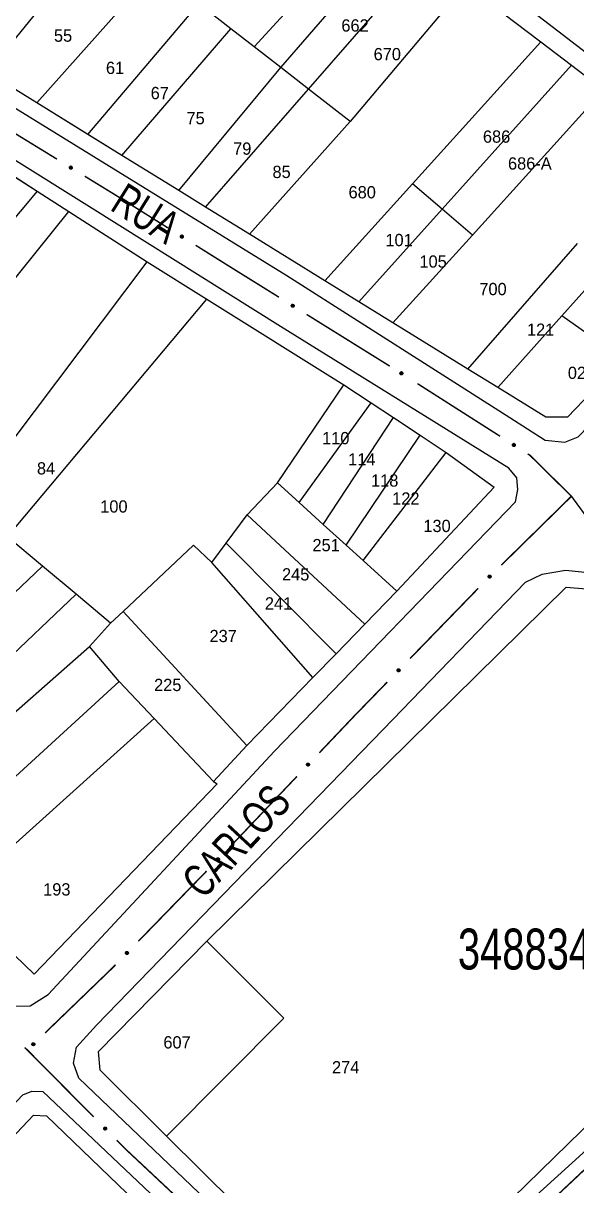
# Model space of a CAD drawing. Extents: x 199577 to 200882, y 4838726 to 4840156.
# Drawn here: x 200522.4 to 200590.2, y 4839175.2 to 4839317.5 of the extents above; entities that cross this region are included whole.
import ezdxf
from ezdxf.enums import TextEntityAlignment as Align

# ---------------------------------------------------------------- set-up
doc = ezdxf.new("R2010")
doc.units = 0
doc.header["$LTSCALE"] = 1.5
doc.header["$MEASUREMENT"] = 0
for name, color, linetype in [('CD_MALHA_LOTES', 7, 'CONTINUOUS'), ('CD_TXT_QUADRA', 2, 'CONTINUOUS'), ('RU-QUADRA', 210, 'CONTINUOUS'), ('SV-EIXO-RUA-PAV', 20, 'CONTINUOUS'), ('SV-RUA-PAVIM', 7, 'CONTINUOUS'), ('SV-TXT-RUA-PAV', 7, 'CONTINUOUS'), ('Th_NmrPorta', 1, 'CONTINUOUS')]:
    doc.layers.add(name, color=color, linetype=linetype)
doc.styles.add('ARIAL', font='ARIAL.SHX')

msp = doc.modelspace()

# ---------------------------------------------------------------- linework, layer by layer
at = {"layer": 'CD_MALHA_LOTES', "linetype": 'Continuous', "flags": 128}
for points in [[(200550.65, 4839314.58), (200565.4, 4839330.67)], [(200553.91, 4839312.05), (200568.2, 4839328.54)], [(200557.31, 4839309.41), (200571.69, 4839325.89)], [(200576.53, 4839322.21), (200562.39, 4839305.47)], [(200576.53, 4839322.21), (200585.75, 4839315.22)], [(200524.02, 4839307.72), (200536.51, 4839321.75)], [(200530.29, 4839303.86), (200543.85, 4839319.85)], [(200547.8, 4839316.79), (200543.85, 4839319.85)], [(200517.98, 4839311.45), (200524.07, 4839318.88)], [(200534.42, 4839301.3), (200547.8, 4839316.79)], [(200550.65, 4839314.58), (200547.8, 4839316.79)], [(200570.02, 4839297.83), (200585.75, 4839315.22)], [(200585.75, 4839315.22), (200589.51, 4839312.36)], [(200553.91, 4839312.05), (200550.65, 4839314.58)], [(200541.4, 4839297), (200553.91, 4839312.05)], [(200557.31, 4839309.41), (200553.91, 4839312.05)], [(200573.67, 4839294.73), (200589.51, 4839312.36)], [(200589.51, 4839312.36), (200593.49, 4839309.34)], [(200524.02, 4839307.72), (200517.98, 4839311.45)], [(200544.7, 4839294.97), (200557.31, 4839309.41)], [(200562.39, 4839305.47), (200557.31, 4839309.41)], [(200593.49, 4839309.34), (200577.38, 4839291.55)], [(200530.29, 4839303.86), (200524.02, 4839307.72)], [(200550.07, 4839291.65), (200562.39, 4839305.47)], [(200534.42, 4839301.3), (200530.29, 4839303.86)], [(200541.4, 4839297), (200534.42, 4839301.3)], [(200520.88, 4839298.97), (200524.05, 4839296.94)], [(200559.29, 4839285.96), (200570.02, 4839297.83)], [(200573.67, 4839294.73), (200570.02, 4839297.83)], [(200524.05, 4839296.94), (200501.72, 4839270.29)], [(200524.05, 4839296.94), (200527.94, 4839294.44)], [(200544.7, 4839294.97), (200541.4, 4839297)], [(200550.07, 4839291.65), (200544.7, 4839294.97)], [(200505.74, 4839266.88), (200527.94, 4839294.44)], [(200527.94, 4839294.44), (200537.55, 4839288.27)], [(200563.47, 4839283.38), (200573.67, 4839294.73)], [(200577.38, 4839291.55), (200573.67, 4839294.73)], [(200559.29, 4839285.96), (200550.07, 4839291.65)], [(200567.64, 4839280.81), (200577.38, 4839291.55)], [(200576.82, 4839275.15), (200590.27, 4839290.54)], [(200515.36, 4839258.9), (200537.55, 4839288.27)], [(200537.55, 4839288.27), (200544.84, 4839283.71)], [(200563.47, 4839283.38), (200559.29, 4839285.96)], [(200588.33, 4839281.66), (200591.86, 4839285.59), (200592.35, 4839285.21)], [(200520.42, 4839254.62), (200544.84, 4839283.71)], [(200544.84, 4839283.71), (200561.62, 4839273.21)], [(200567.64, 4839280.81), (200563.47, 4839283.38)], [(200576.82, 4839275.15), (200567.64, 4839280.81)], [(200580.48, 4839272.9), (200588.33, 4839281.66)], [(200595.86, 4839276.35), (200588.33, 4839281.66)], [(200595.86, 4839276.35), (200589.01, 4839269.25), (200586.39, 4839269.25), (200580.48, 4839272.9)], [(200580.48, 4839272.9), (200576.82, 4839275.15)], [(200553.5, 4839261.22), (200561.62, 4839273.21)], [(200561.62, 4839273.21), (200564.96, 4839271.01)], [(200556.16, 4839258.81), (200564.96, 4839271.01)], [(200564.96, 4839271.01), (200567.7, 4839269.21)], [(200559.11, 4839256.15), (200567.7, 4839269.21)], [(200567.7, 4839269.21), (200570.98, 4839267.06)], [(200561.92, 4839253.61), (200570.98, 4839267.06)], [(200570.98, 4839267.06), (200574.17, 4839264.96)], [(200564, 4839251.73), (200574.17, 4839264.96)], [(200574.17, 4839264.96), (200580.03, 4839260.71)], [(200549.78, 4839257.3), (200553.5, 4839261.22)], [(200556.16, 4839258.81), (200553.5, 4839261.22)], [(200580.03, 4839260.71), (200568.14, 4839247.99)], [(200559.11, 4839256.15), (200556.16, 4839258.81)], [(200547.21, 4839253.84), (200549.78, 4839257.3)], [(200564.2, 4839243.94), (200549.78, 4839257.3)], [(200561.92, 4839253.61), (200559.11, 4839256.15)], [(200524.71, 4839251.04), (200520.42, 4839254.62)], [(200534.62, 4839245.47), (200543.2, 4839253.61)], [(200543.2, 4839253.61), (200545.47, 4839251.5)], [(200545.47, 4839251.5), (200547.21, 4839253.84)], [(200560.68, 4839240.32), (200547.21, 4839253.84)], [(200564, 4839251.73), (200561.92, 4839253.61)], [(200496.23, 4839223.94), (200524.71, 4839251.04)], [(200528.83, 4839247.6), (200524.71, 4839251.04)], [(200557.83, 4839237.4), (200545.47, 4839251.5)], [(200568.14, 4839247.99), (200564, 4839251.73)], [(200544.84, 4839205.13), (200588.87, 4839248.46), (200593.37, 4839248.08), (200618.27, 4839213.06), (200617.78, 4839208.29), (200568.86, 4839160.58), (200561, 4839160.38), (200539.91, 4839181.27)], [(200568.14, 4839247.99), (200564.2, 4839243.94)], [(200500.28, 4839220.42), (200528.83, 4839247.6)], [(200533.06, 4839244.07), (200528.83, 4839247.6)], [(200533.06, 4839244.07), (200534.62, 4839245.47)], [(200549.75, 4839229.1), (200534.62, 4839245.47)], [(200530.49, 4839241.19), (200533.06, 4839244.07)], [(200564.2, 4839243.94), (200560.68, 4839240.32)], [(200503.59, 4839217.53), (200530.49, 4839241.19)], [(200534.1, 4839236.94), (200530.49, 4839241.19)], [(200560.68, 4839240.32), (200557.83, 4839237.4)], [(200509.66, 4839214.58), (200534.1, 4839236.94)], [(200538.39, 4839232.39), (200534.1, 4839236.94)], [(200557.83, 4839237.4), (200549.75, 4839229.1)], [(200513.98, 4839210.43), (200538.39, 4839232.39)], [(200545.65, 4839224.7), (200538.39, 4839232.39)], [(200549.75, 4839229.1), (200545.65, 4839224.7)], [(200546.1, 4839224.38), (200523.7, 4839201.12)], [(200545.65, 4839224.7), (200546.1, 4839224.38)], [(200523.7, 4839201.12), (200513.98, 4839210.43)], [(200539.91, 4839181.27), (200531.77, 4839189.34), (200531.57, 4839191.65), (200544.84, 4839205.13)], [(200539.91, 4839181.27), (200554.27, 4839195.74), (200544.84, 4839205.13)], [(200498.11, 4839156.87), (200523.62, 4839183.84), (200525.22, 4839183.76), (200551.54, 4839158.42)]]:
    msp.add_lwpolyline(points, dxfattribs=at)
at = {"layer": 'RU-QUADRA', "linetype": 'Continuous', "flags": 128}
for points in [[(200576.53, 4839322.21), (200585.75, 4839315.22), (200589.51, 4839312.36), (200593.49, 4839309.34)], [(200595.86, 4839276.35), (200589.01, 4839269.25), (200586.39, 4839269.25), (200580.48, 4839272.9), (200576.82, 4839275.15), (200567.64, 4839280.81), (200563.47, 4839283.38), (200559.29, 4839285.96), (200550.07, 4839291.65), (200544.7, 4839294.97), (200541.4, 4839297), (200534.42, 4839301.3), (200524.02, 4839307.72), (200517.98, 4839311.45), (200511.1, 4839315.69), (200506.33, 4839318.64)], [(200516.92, 4839301.52), (200524.05, 4839296.94), (200527.94, 4839294.44), (200537.55, 4839288.27), (200544.84, 4839283.71), (200561.62, 4839273.21), (200564.96, 4839271.01), (200567.7, 4839269.21), (200570.98, 4839267.06), (200574.17, 4839264.96), (200580.03, 4839260.71), (200568.14, 4839247.99), (200564.2, 4839243.94), (200560.68, 4839240.32), (200557.83, 4839237.4), (200549.75, 4839229.1), (200545.65, 4839224.7), (200546.1, 4839224.38), (200523.7, 4839201.12), (200513.98, 4839210.43)], [(200498.11, 4839156.87), (200523.62, 4839183.84), (200525.22, 4839183.76), (200551.54, 4839158.42)]]:
    msp.add_lwpolyline(points, dxfattribs=at)
msp.add_lwpolyline([(200531.57, 4839191.65), (200544.84, 4839205.13), (200588.87, 4839248.46), (200593.37, 4839248.08), (200618.27, 4839213.06), (200617.78, 4839208.29), (200568.86, 4839160.58), (200561, 4839160.38), (200539.91, 4839181.27), (200531.77, 4839189.34)], close=True, dxfattribs=at)
at = {"layer": 'SV-EIXO-RUA-PAV', "const_width": 0.18}
for points in [[(200526.493166, 4839300.844394), (200516.261268, 4839307.114025)], [(200533.73, 4839296.41), (200529.903799, 4839298.754518)], [(200534.164523, 4839296.138028), (200533.73, 4839296.41)], [(200540.098084, 4839292.424154), (200534.164523, 4839296.138028)], [(200547.47, 4839287.81), (200543.48869, 4839290.301941)], [(200547.727468, 4839287.650008), (200547.47, 4839287.81)], [(200553.673043, 4839283.955398), (200547.727468, 4839287.650008)], [(200567.262928, 4839275.510576), (200557.070514, 4839281.844193)], [(200580.768503, 4839266.931734), (200570.646683, 4839273.377567)], [(200584.43, 4839264.6), (200584.142443, 4839264.783124)], [(200584.899265, 4839264.137201), (200584.43, 4839264.6)], [(200589.51, 4839259.59), (200584.899265, 4839264.137201)], [(200580.920095, 4839251.160891), (200589.485163, 4839259.565628)], [(200589.819738, 4839259.167089), (200589.51, 4839259.59)], [(200592.183222, 4839255.940024), (200589.819738, 4839259.167089)], [(200569.733741, 4839239.721997), (200578.095769, 4839248.328767)], [(200562.96, 4839232.75), (200566.946399, 4839236.853074)], [(200558.633652, 4839228.198942), (200562.767577, 4839232.547582)], [(200562.767577, 4839232.547582), (200562.96, 4839232.75)], [(200547.609854, 4839216.602569), (200555.877703, 4839225.299849)], [(200536.459505, 4839205.127908), (200544.828018, 4839213.728372)], [(200533.27, 4839201.85), (200533.67, 4839202.261087)], [(200525.04532, 4839193.917929), (200532.963064, 4839201.553984)], [(200532.963064, 4839201.553984), (200533.27, 4839201.85)], [(200522.527743, 4839192.136503), (200522.87, 4839191.82)], [(200522.87, 4839191.82), (200530.991823, 4839183.630664)], [(200533.808519, 4839180.790554), (200534.512693, 4839180.080526)], [(200534.512693, 4839180.080526), (200534.9, 4839179.69)], [(200534.9, 4839179.69), (200542.528469, 4839172.547967)], [(200587.670495, 4839173.953636), (200594.230193, 4839180.115645)]]:
    msp.add_lwpolyline(points, dxfattribs=at)
at = {"layer": 'SV-EIXO-RUA-PAV'}
for points in [[(200528.263479, 4839299.630526), (200528.216089, 4839299.618435), (200528.172887, 4839299.617733), (200528.136686, 4839299.627519), (200528.106951, 4839299.644508), (200528.078488, 4839299.665314), (200528.05442, 4839299.692623), (200528.03442, 4839299.72885), (200528.021957, 4839299.776303), (200528.024147, 4839299.820607), (200528.031842, 4839299.856612), (200528.047772, 4839299.888637), (200528.068448, 4839299.915949), (200528.097641, 4839299.940012), (200528.134551, 4839299.959921), (200528.182571, 4839299.971298), (200528.22493, 4839299.971696), (200528.259697, 4839299.961311), (200528.291792, 4839299.945093), (200528.320596, 4839299.923502), (200528.344067, 4839299.896559), (200528.364046, 4839299.85936), (200528.374647, 4839299.811816), (200528.375526, 4839299.769573), (200528.365632, 4839299.734669), (200528.348953, 4839299.703431), (200528.328432, 4839299.674629), (200528.301988, 4839299.649292), (200528.263479, 4839299.630526)], [(200541.856775, 4839291.193507), (200541.809272, 4839291.181867), (200541.766065, 4839291.181576), (200541.729958, 4839291.191706), (200541.700386, 4839291.208976), (200541.672122, 4839291.230053), (200541.648315, 4839291.257589), (200541.628661, 4839291.294004), (200541.616649, 4839291.341574), (200541.61926, 4839291.385855), (200541.627298, 4839291.421785), (200541.643531, 4839291.453658), (200541.664466, 4839291.480772), (200541.693887, 4839291.504556), (200541.730985, 4839291.524113), (200541.77911, 4839291.535033), (200541.821471, 4839291.535028), (200541.856138, 4839291.524313), (200541.888077, 4839291.50779), (200541.916674, 4839291.485927), (200541.939889, 4839291.458762), (200541.959512, 4839291.421375), (200541.969661, 4839291.373732), (200541.970138, 4839291.331482), (200541.959913, 4839291.296674), (200541.942938, 4839291.265596), (200541.922143, 4839291.23699), (200541.89546, 4839291.211906), (200541.856775, 4839291.193507)], [(200555.435715, 4839282.730462), (200555.38825, 4839282.718667), (200555.345045, 4839282.718236), (200555.308906, 4839282.728249), (200555.279278, 4839282.745424), (200555.250946, 4839282.766408), (200555.227049, 4839282.793867), (200555.207277, 4839282.830219), (200555.195111, 4839282.877749), (200555.197579, 4839282.922038), (200555.205499, 4839282.957994), (200555.221629, 4839282.98992), (200555.242476, 4839283.017101), (200555.27182, 4839283.04098), (200555.308854, 4839283.060658), (200555.356944, 4839283.071734), (200555.399304, 4839283.071866), (200555.434006, 4839283.061264), (200555.465999, 4839283.044844), (200555.494667, 4839283.023074), (200555.517969, 4839282.995985), (200555.537714, 4839282.958661), (200555.548017, 4839282.911051), (200555.548631, 4839282.868804), (200555.538519, 4839282.833963), (200555.521645, 4839282.802829), (200555.500943, 4839282.774157), (200555.474341, 4839282.748986), (200555.435715, 4839282.730462)], [(200568.743937, 4839274.460666), (200568.696472, 4839274.448872), (200568.653266, 4839274.448441), (200568.617127, 4839274.458453), (200568.587499, 4839274.475628), (200568.559167, 4839274.496613), (200568.53527, 4839274.524072), (200568.515499, 4839274.560423), (200568.503333, 4839274.607954), (200568.5058, 4839274.652243), (200568.513721, 4839274.688198), (200568.529851, 4839274.720124), (200568.550697, 4839274.747306), (200568.580041, 4839274.771185), (200568.617075, 4839274.790862), (200568.665165, 4839274.801939), (200568.707526, 4839274.802071), (200568.742227, 4839274.791468), (200568.77422, 4839274.775049), (200568.802888, 4839274.753279), (200568.82619, 4839274.726189), (200568.845935, 4839274.688866), (200568.856239, 4839274.641256), (200568.856853, 4839274.599008), (200568.84674, 4839274.564167), (200568.829866, 4839274.533034), (200568.809164, 4839274.504361), (200568.782562, 4839274.47919), (200568.743937, 4839274.460666)], [(200582.517535, 4839265.687399), (200582.469943, 4839265.67613), (200582.426735, 4839265.676176), (200582.390709, 4839265.686587), (200582.361272, 4839265.704088), (200582.333174, 4839265.725385), (200582.309582, 4839265.753106), (200582.290213, 4839265.789674), (200582.278573, 4839265.837336), (200582.28153, 4839265.881595), (200582.289847, 4839265.917461), (200582.306329, 4839265.949206), (200582.327474, 4839265.976156), (200582.35708, 4839265.99971), (200582.394329, 4839266.018977), (200582.442539, 4839266.029521), (200582.484898, 4839266.029185), (200582.51948, 4839266.0182), (200582.55129, 4839266.001428), (200582.579716, 4839265.979343), (200582.602717, 4839265.951997), (200582.622048, 4839265.914458), (200582.631825, 4839265.866737), (200582.631972, 4839265.824485), (200582.621476, 4839265.789758), (200582.604259, 4839265.758813), (200582.583242, 4839265.730371), (200582.556363, 4839265.705495), (200582.517535, 4839265.687399)], [(200579.312931, 4839249.738039), (200579.3127, 4839249.786947), (200579.322502, 4839249.829028), (200579.34078, 4839249.861773), (200579.364477, 4839249.886497), (200579.391568, 4839249.90906), (200579.423901, 4839249.925782), (200579.463898, 4839249.936393), (200579.512957, 4839249.936969), (200579.555406, 4839249.924094), (200579.588467, 4839249.907893), (200579.61567, 4839249.884668), (200579.637148, 4839249.857982), (200579.653408, 4839249.823823), (200579.663766, 4839249.783184), (200579.663151, 4839249.733839), (200579.653258, 4839249.69265), (200579.634747, 4839249.661442), (200579.611225, 4839249.634241), (200579.583291, 4839249.611537), (200579.551458, 4839249.595305), (200579.510523, 4839249.584951), (200579.461827, 4839249.586203), (200579.420633, 4839249.595601), (200579.389173, 4839249.613668), (200579.362915, 4839249.637429), (200579.339954, 4839249.664326), (200579.321791, 4839249.696128), (200579.312931, 4839249.738039)], [(200568.160995, 4839238.261191), (200568.159597, 4839238.31008), (200568.168392, 4839238.352383), (200568.185883, 4839238.385554), (200568.208983, 4839238.410837), (200568.235528, 4839238.43404), (200568.267453, 4839238.45153), (200568.307185, 4839238.463092), (200568.356217, 4839238.464839), (200568.39896, 4839238.452981), (200568.432399, 4839238.437573), (200568.460149, 4839238.415004), (200568.482258, 4839238.388839), (200568.499328, 4839238.355077), (200568.510652, 4839238.314698), (200568.511216, 4839238.265352), (200568.502308, 4839238.223938), (200568.484548, 4839238.192297), (200568.461682, 4839238.164543), (200568.434297, 4839238.141179), (200568.402861, 4839238.124191), (200568.362184, 4839238.112863), (200568.313473, 4839238.112952), (200568.272066, 4839238.121364), (200568.240184, 4839238.138676), (200568.213367, 4839238.161803), (200568.18977, 4839238.188145), (200568.170853, 4839238.219504), (200568.160995, 4839238.261191)], [(200557.0769, 4839226.721104), (200557.07497, 4839226.769974), (200557.083304, 4839226.81237), (200557.100433, 4839226.84573), (200557.123256, 4839226.871263), (200557.149547, 4839226.894754), (200557.181279, 4839226.91259), (200557.220884, 4839226.924584), (200557.269894, 4839226.926865), (200557.312763, 4839226.915472), (200557.346368, 4839226.900429), (200557.374362, 4839226.878164), (200557.396754, 4839226.852241), (200557.414191, 4839226.818667), (200557.425954, 4839226.778413), (200557.427055, 4839226.729076), (200557.418599, 4839226.687568), (200557.401184, 4839226.655735), (200557.378621, 4839226.627734), (200557.351493, 4839226.604073), (200557.320243, 4839226.586745), (200557.279692, 4839226.574974), (200557.230982, 4839226.574533), (200557.189486, 4839226.582494), (200557.157418, 4839226.599458), (200557.13035, 4839226.622291), (200557.106468, 4839226.648375), (200557.087211, 4839226.679526), (200557.0769, 4839226.721104)], [(200546.043676, 4839215.135574), (200546.042315, 4839215.184463), (200546.051142, 4839215.22676), (200546.068658, 4839215.259918), (200546.091777, 4839215.285183), (200546.118339, 4839215.308366), (200546.150277, 4839215.325832), (200546.190018, 4839215.337364), (200546.239051, 4839215.339074), (200546.281786, 4839215.327184), (200546.315212, 4839215.311751), (200546.342945, 4839215.289161), (200546.365035, 4839215.262979), (200546.38208, 4839215.229204), (200546.393374, 4839215.188816), (200546.3939, 4839215.13947), (200546.384961, 4839215.098063), (200546.367177, 4839215.066435), (200546.34429, 4839215.038698), (200546.316888, 4839215.015355), (200546.285438, 4839214.998391), (200546.244754, 4839214.987093), (200546.196042, 4839214.987219), (200546.154642, 4839214.995663), (200546.122773, 4839215.012999), (200546.095973, 4839215.036146), (200546.072396, 4839215.062505), (200546.053503, 4839215.093879), (200546.043676, 4839215.135574)], [(200534.885658, 4839203.668288), (200534.884296, 4839203.717178), (200534.893124, 4839203.759474), (200534.91064, 4839203.792633), (200534.933758, 4839203.817898), (200534.960321, 4839203.841081), (200534.992259, 4839203.858547), (200535.032, 4839203.870079), (200535.081033, 4839203.871789), (200535.123767, 4839203.859899), (200535.157194, 4839203.844465), (200535.184927, 4839203.821876), (200535.207016, 4839203.795694), (200535.224061, 4839203.761919), (200535.235355, 4839203.721531), (200535.235881, 4839203.672185), (200535.226943, 4839203.630778), (200535.209158, 4839203.59915), (200535.186272, 4839203.571413), (200535.15887, 4839203.54807), (200535.12742, 4839203.531106), (200535.086735, 4839203.519808), (200535.038023, 4839203.519934), (200534.996623, 4839203.528378), (200534.964755, 4839203.545713), (200534.937954, 4839203.568861), (200534.914378, 4839203.59522), (200534.895485, 4839203.626594), (200534.885658, 4839203.668288)], [(200523.425894, 4839192.50905), (200523.426086, 4839192.557958), (200523.436253, 4839192.599952), (200523.454814, 4839192.632538), (200523.478723, 4839192.657055), (200523.506009, 4839192.679383), (200523.538486, 4839192.695825), (200523.578573, 4839192.706089), (200523.627636, 4839192.70624), (200523.669971, 4839192.692998), (200523.70289, 4839192.676511), (200523.729892, 4839192.653051), (200523.751138, 4839192.626181), (200523.767101, 4839192.591881), (200523.777106, 4839192.551155), (200523.776064, 4839192.501817), (200523.765815, 4839192.460715), (200523.747034, 4839192.429668), (200523.723278, 4839192.402673), (200523.695148, 4839192.380211), (200523.663175, 4839192.364256), (200523.622152, 4839192.354256), (200523.573469, 4839192.35593), (200523.532358, 4839192.365684), (200523.501056, 4839192.384024), (200523.475005, 4839192.408011), (200523.452278, 4839192.435106), (200523.434391, 4839192.467064), (200523.425894, 4839192.50905)], [(200532.377155, 4839182.390142), (200532.426061, 4839182.390632), (200532.468194, 4839182.381053), (200532.501035, 4839182.362949), (200532.525884, 4839182.339385), (200532.548591, 4839182.312413), (200532.565485, 4839182.28017), (200532.576308, 4839182.24023), (200532.577145, 4839182.191174), (200532.564495, 4839182.148658), (200532.548469, 4839182.115511), (200532.525389, 4839182.088185), (200532.498818, 4839182.066565), (200532.464745, 4839182.050124), (200532.424163, 4839182.039551), (200532.374815, 4839182.039904), (200532.333574, 4839182.049578), (200532.302268, 4839182.067923), (200532.274943, 4839182.0913), (200532.252091, 4839182.119114), (200532.23569, 4839182.15086), (200532.225118, 4839182.19174), (200532.226112, 4839182.240442), (200532.235291, 4839182.281685), (200532.253191, 4839182.31324), (200532.276812, 4839182.339624), (200532.303587, 4839182.362727), (200532.335292, 4839182.381059), (200532.377155, 4839182.390142)]]:
    msp.add_lwpolyline(points, close=True, dxfattribs=at)
for points in [[(200528.301988, 4839299.649292), (200528.021957, 4839299.776303)], [(200528.328432, 4839299.674629), (200528.024147, 4839299.820607)], [(200528.31125, 4839299.664552), (200528.02673, 4839299.795684)], [(200528.334891, 4839299.690074), (200528.031304, 4839299.83449)], [(200528.348953, 4839299.703431), (200528.031842, 4839299.856612)], [(200528.282956, 4839299.641882), (200528.032176, 4839299.752339)], [(200528.263479, 4839299.630526), (200528.03442, 4839299.72885)], [(200528.355303, 4839299.720775), (200528.042671, 4839299.873934)], [(200528.365632, 4839299.734669), (200528.047772, 4839299.888637)], [(200528.237398, 4839299.624989), (200528.050946, 4839299.707232)], [(200528.216089, 4839299.618435), (200528.05442, 4839299.692623)], [(200528.368022, 4839299.75459), (200528.060945, 4839299.901144)], [(200528.375526, 4839299.769573), (200528.068448, 4839299.915949)], [(200528.191463, 4839299.617928), (200528.074517, 4839299.675185)], [(200528.172887, 4839299.617733), (200528.078488, 4839299.665314)], [(200528.373759, 4839299.792682), (200528.087625, 4839299.926404)], [(200528.374647, 4839299.811816), (200528.097641, 4839299.940012)], [(200528.365273, 4839299.83629), (200528.118959, 4839299.948812)], [(200528.364046, 4839299.85936), (200528.134551, 4839299.959921)], [(200528.348118, 4839299.878808), (200528.165418, 4839299.961952)], [(200528.344067, 4839299.896559), (200528.182571, 4839299.971298)], [(200528.328299, 4839299.911756), (200528.209477, 4839299.968562)], [(200528.320596, 4839299.923502), (200528.22493, 4839299.971696)], [(200541.89546, 4839291.211906), (200541.616649, 4839291.341574)], [(200541.922143, 4839291.23699), (200541.61926, 4839291.385855)], [(200541.904867, 4839291.227077), (200541.621607, 4839291.360909)], [(200541.928749, 4839291.252374), (200541.62655, 4839291.399669)], [(200541.876358, 4839291.204677), (200541.626641, 4839291.317514)], [(200541.942938, 4839291.265596), (200541.627298, 4839291.421785)], [(200541.856775, 4839291.193507), (200541.628661, 4839291.294004)], [(200541.949452, 4839291.282879), (200541.638291, 4839291.439003)], [(200541.959913, 4839291.296674), (200541.643531, 4839291.453658)], [(200541.830642, 4839291.188218), (200541.64498, 4839291.27223)], [(200541.809272, 4839291.181867), (200541.648315, 4839291.257589)], [(200541.962492, 4839291.316571), (200541.656823, 4839291.466039)], [(200541.970138, 4839291.331482), (200541.664466, 4839291.480772)], [(200541.784642, 4839291.181595), (200541.668246, 4839291.23996)], [(200541.766065, 4839291.181576), (200541.672122, 4839291.230053)], [(200541.968592, 4839291.354607), (200541.683742, 4839291.491044)], [(200541.969661, 4839291.373732), (200541.693887, 4839291.504556)], [(200541.96052, 4839291.398294), (200541.715288, 4839291.513153)], [(200541.959512, 4839291.421375), (200541.730985, 4839291.524113)], [(200541.94377, 4839291.440973), (200541.76187, 4839291.525851)], [(200541.939889, 4839291.458762), (200541.77911, 4839291.535033)], [(200541.924266, 4839291.474108), (200541.805989, 4839291.532041)], [(200541.916674, 4839291.485927), (200541.821471, 4839291.535028)], [(200555.474341, 4839282.748986), (200555.195111, 4839282.877749)], [(200555.500943, 4839282.774157), (200555.197579, 4839282.922038)], [(200555.483699, 4839282.764188), (200555.200006, 4839282.8971)], [(200555.507499, 4839282.789561), (200555.204823, 4839282.935876)], [(200555.455263, 4839282.741695), (200555.20518, 4839282.853722)], [(200555.521645, 4839282.802829), (200555.205499, 4839282.957994)], [(200555.435715, 4839282.730462), (200555.207277, 4839282.830219)], [(200555.528103, 4839282.820134), (200555.216437, 4839282.975248)], [(200555.538519, 4839282.833963), (200555.221629, 4839282.98992)], [(200555.4096, 4839282.725088), (200555.223667, 4839282.808497)], [(200555.38825, 4839282.718667), (200555.227049, 4839282.793867)], [(200555.541033, 4839282.853868), (200555.234881, 4839283.002343)], [(200555.548631, 4839282.868804), (200555.242476, 4839283.017101)], [(200555.363622, 4839282.718315), (200555.247037, 4839282.776303)], [(200555.345045, 4839282.718236), (200555.250946, 4839282.766408)], [(200555.547009, 4839282.891924), (200555.261719, 4839283.027436)], [(200555.548017, 4839282.911051), (200555.27182, 4839283.04098)], [(200555.538797, 4839282.935584), (200555.293193, 4839283.049647)], [(200555.537714, 4839282.958661), (200555.308854, 4839283.060658)], [(200555.521908, 4839282.978209), (200555.339733, 4839283.062496)], [(200555.517969, 4839282.995985), (200555.356944, 4839283.071734)], [(200555.502296, 4839283.01128), (200555.383832, 4839283.068829)], [(200555.494667, 4839283.023074), (200555.399304, 4839283.071866)], [(200568.782562, 4839274.47919), (200568.503333, 4839274.607954)], [(200568.809164, 4839274.504361), (200568.5058, 4839274.652243)], [(200568.79192, 4839274.494392), (200568.508227, 4839274.627305)], [(200568.81572, 4839274.519766), (200568.513045, 4839274.666081)], [(200568.763485, 4839274.471899), (200568.513402, 4839274.583926)], [(200568.829866, 4839274.533034), (200568.513721, 4839274.688198)], [(200568.743937, 4839274.460666), (200568.515499, 4839274.560423)], [(200568.836324, 4839274.550338), (200568.524658, 4839274.705453)], [(200568.84674, 4839274.564167), (200568.529851, 4839274.720124)], [(200568.717821, 4839274.455292), (200568.531888, 4839274.538702)], [(200568.696472, 4839274.448872), (200568.53527, 4839274.524072)], [(200568.849255, 4839274.584073), (200568.543102, 4839274.732548)], [(200568.856853, 4839274.599008), (200568.550697, 4839274.747306)], [(200568.671844, 4839274.44852), (200568.555259, 4839274.506508)], [(200568.653266, 4839274.448441), (200568.559167, 4839274.496613)], [(200568.855231, 4839274.622128), (200568.56994, 4839274.75764)], [(200568.856239, 4839274.641256), (200568.580041, 4839274.771185)], [(200568.847018, 4839274.665788), (200568.601414, 4839274.779851)], [(200568.845935, 4839274.688866), (200568.617075, 4839274.790862)], [(200568.83013, 4839274.708413), (200568.647955, 4839274.7927)], [(200568.82619, 4839274.726189), (200568.665165, 4839274.801939)], [(200568.810518, 4839274.741485), (200568.692053, 4839274.799034)], [(200568.802888, 4839274.753279), (200568.707526, 4839274.802071)], [(200582.556363, 4839265.705495), (200582.278573, 4839265.837336)], [(200582.583242, 4839265.730371), (200582.28153, 4839265.881595)], [(200582.565888, 4839265.720593), (200582.283681, 4839265.856631)], [(200582.537206, 4839265.698416), (200582.288376, 4839265.813198)], [(200582.589967, 4839265.745702), (200582.288926, 4839265.895352)], [(200582.604259, 4839265.758813), (200582.289847, 4839265.917461)], [(200582.517535, 4839265.687399), (200582.290213, 4839265.789674)], [(200582.610908, 4839265.776045), (200582.300975, 4839265.934593)], [(200582.621476, 4839265.789758), (200582.306329, 4839265.949206)], [(200582.491362, 4839265.682314), (200582.306362, 4839265.767773)], [(200582.469943, 4839265.67613), (200582.309582, 4839265.753106)], [(200582.62421, 4839265.809634), (200582.319716, 4839265.961483)], [(200582.631972, 4839265.824485), (200582.327474, 4839265.976156)], [(200582.445312, 4839265.67605), (200582.329375, 4839265.735322)], [(200582.426735, 4839265.676176), (200582.333174, 4839265.725385)], [(200582.630606, 4839265.847622), (200582.34683, 4839265.986277)], [(200582.631825, 4839265.866737), (200582.35708, 4839265.99971)], [(200582.622876, 4839265.89137), (200582.378547, 4839266.008139)], [(200582.622048, 4839265.914458), (200582.394329, 4839266.018977)], [(200582.60646, 4839265.934179), (200582.425227, 4839266.020473)], [(200582.602717, 4839265.951997), (200582.442539, 4839266.029521)], [(200582.587214, 4839265.967465), (200582.469393, 4839266.026319)], [(200582.579716, 4839265.979343), (200582.484898, 4839266.029185)], [(200579.3127, 4839249.786947), (200579.423901, 4839249.925782)], [(200579.312931, 4839249.738039), (200579.463898, 4839249.936393)], [(200579.313887, 4839249.764685), (200579.438916, 4839249.925607)], [(200579.318184, 4839249.810959), (200579.402107, 4839249.910517)], [(200579.319221, 4839249.716389), (200579.48723, 4839249.93287)], [(200579.321791, 4839249.696128), (200579.512957, 4839249.936969)], [(200579.322502, 4839249.829028), (200579.391568, 4839249.90906)], [(200579.334348, 4839249.683439), (200579.530601, 4839249.927636)], [(200579.339954, 4839249.664326), (200579.555406, 4839249.924094)], [(200579.353371, 4839249.654312), (200579.567137, 4839249.913782)], [(200579.362915, 4839249.637429), (200579.588467, 4839249.907893)], [(200579.378201, 4839249.62706), (200579.602644, 4839249.893184)], [(200579.389173, 4839249.613668), (200579.61567, 4839249.884668)], [(200579.407919, 4839249.606516), (200579.624606, 4839249.868853)], [(200579.420633, 4839249.595601), (200579.637148, 4839249.857982)], [(200579.44348, 4839249.591707), (200579.642637, 4839249.836841)], [(200579.461827, 4839249.586203), (200579.653408, 4839249.823823)], [(200579.487844, 4839249.589358), (200579.656772, 4839249.801006)], [(200579.510523, 4839249.584951), (200579.663766, 4839249.783184)], [(200579.533254, 4839249.595683), (200579.658246, 4839249.752747)], [(200579.551458, 4839249.595305), (200579.663151, 4839249.733839)], [(200579.570027, 4839249.606915), (200579.653968, 4839249.708402)], [(200579.583291, 4839249.611537), (200579.653258, 4839249.69265)], [(200568.159597, 4839238.31008), (200568.267453, 4839238.45153)], [(200568.160995, 4839238.261191), (200568.307185, 4839238.463092)], [(200568.161316, 4839238.287852), (200568.282467, 4839238.451713)], [(200568.164507, 4839238.334216), (200568.246029, 4839238.435748)], [(200568.1678, 4839238.239697), (200568.330594, 4839238.460127)], [(200568.168392, 4839238.352383), (200568.235528, 4839238.43404)], [(200568.170853, 4839238.219504), (200568.356217, 4839238.464839)], [(200568.183709, 4839238.207118), (200568.374078, 4839238.45593)], [(200568.18977, 4839238.188145), (200568.39896, 4839238.452981)], [(200568.203422, 4839238.178454), (200568.410934, 4839238.442952)], [(200568.213367, 4839238.161803), (200568.432399, 4839238.437573)], [(200568.228895, 4839238.151802), (200568.446922, 4839238.423206)], [(200568.240184, 4839238.138676), (200568.460149, 4839238.415004)], [(200568.259095, 4839238.131973), (200568.46946, 4839238.399407)], [(200568.272066, 4839238.121364), (200568.482258, 4839238.388839)], [(200568.295, 4839238.118017), (200568.48825, 4839238.367835)], [(200568.313473, 4839238.112952), (200568.499328, 4839238.355077)], [(200568.339407, 4839238.116727), (200568.503236, 4839238.332347)], [(200568.362184, 4839238.112863), (200568.510652, 4839238.314698)], [(200568.384653, 4839238.124135), (200568.505861, 4839238.284137)], [(200568.402861, 4839238.124191), (200568.511216, 4839238.265352)], [(200568.421147, 4839238.136241), (200568.502642, 4839238.239702)], [(200568.434297, 4839238.141179), (200568.502308, 4839238.223938)], [(200557.07497, 4839226.769974), (200557.181279, 4839226.91259)], [(200557.0769, 4839226.721104), (200557.220884, 4839226.924584)], [(200557.07693, 4839226.747767), (200557.196291, 4839226.912937)], [(200557.079617, 4839226.794163), (200557.160029, 4839226.896576)], [(200557.083304, 4839226.81237), (200557.149547, 4839226.894754)], [(200557.083938, 4839226.699685), (200557.244324, 4839226.921874)], [(200557.087211, 4839226.679526), (200557.269894, 4839226.926865)], [(200557.100201, 4839226.667281), (200557.287851, 4839226.91815)], [(200557.106468, 4839226.648375), (200557.312763, 4839226.915472)], [(200557.120225, 4839226.638833), (200557.324846, 4839226.905574)], [(200557.13035, 4839226.622291), (200557.346368, 4839226.900429)], [(200557.145987, 4839226.61246), (200557.361047, 4839226.886222)], [(200557.157418, 4839226.599458), (200557.374362, 4839226.878164)], [(200557.176401, 4839226.592961), (200557.383842, 4839226.862669)], [(200557.189486, 4839226.582494), (200557.396754, 4839226.852241)], [(200557.212456, 4839226.579396), (200557.402974, 4839226.831303)], [(200557.230982, 4839226.574533), (200557.414191, 4839226.818667)], [(200557.256874, 4839226.57859), (200557.418346, 4839226.795981)], [(200557.279692, 4839226.574974), (200557.425954, 4839226.778413)], [(200557.302037, 4839226.58649), (200557.421496, 4839226.747802)], [(200557.320243, 4839226.586745), (200557.427055, 4839226.729076)], [(200557.338397, 4839226.598992), (200557.418761, 4839226.703335)], [(200557.351493, 4839226.604073), (200557.418599, 4839226.687568)], [(200546.042315, 4839215.184463), (200546.150277, 4839215.325832)], [(200546.043676, 4839215.135574), (200546.190018, 4839215.337364)], [(200546.044017, 4839215.162234), (200546.165292, 4839215.326004)], [(200546.047243, 4839215.208596), (200546.128842, 4839215.310067)], [(200546.050465, 4839215.114075), (200546.213425, 4839215.334382)], [(200546.051142, 4839215.22676), (200546.118339, 4839215.308366)], [(200546.053503, 4839215.093879), (200546.239051, 4839215.339074)], [(200546.066349, 4839215.081483), (200546.256906, 4839215.330151)], [(200546.072396, 4839215.062505), (200546.281786, 4839215.327184)], [(200546.08604, 4839215.052804), (200546.293752, 4839215.317145)], [(200546.095973, 4839215.036146), (200546.315212, 4839215.311751)], [(200546.111494, 4839215.026133), (200546.329725, 4839215.297373)], [(200546.122773, 4839215.012999), (200546.342945, 4839215.289161)], [(200546.141679, 4839215.006282), (200546.352245, 4839215.273557)], [(200546.154642, 4839214.995663), (200546.365035, 4839215.262979)], [(200546.177573, 4839214.992298), (200546.371011, 4839215.24197)], [(200546.196042, 4839214.987219), (200546.38208, 4839215.229204)], [(200546.221979, 4839214.990975), (200546.38597, 4839215.206471)], [(200546.244754, 4839214.987093), (200546.393374, 4839215.188816)], [(200546.267231, 4839214.998348), (200546.388559, 4839215.158259)], [(200546.285438, 4839214.998391), (200546.3939, 4839215.13947)], [(200546.303734, 4839215.010427), (200546.385307, 4839215.113827)], [(200546.316888, 4839215.015355), (200546.384961, 4839215.098063)], [(200534.884296, 4839203.717178), (200534.992259, 4839203.858547)], [(200534.885658, 4839203.668288), (200535.032, 4839203.870079)], [(200534.885998, 4839203.694949), (200535.007274, 4839203.858719)], [(200534.889224, 4839203.741311), (200534.970823, 4839203.842781)], [(200534.892446, 4839203.64679), (200535.055407, 4839203.867096)], [(200534.893124, 4839203.759474), (200534.960321, 4839203.841081)], [(200534.895485, 4839203.626594), (200535.081033, 4839203.871789)], [(200534.908331, 4839203.614198), (200535.098888, 4839203.862866)], [(200534.914378, 4839203.59522), (200535.123767, 4839203.859899)], [(200534.928022, 4839203.585519), (200535.135734, 4839203.84986)], [(200534.937954, 4839203.568861), (200535.157194, 4839203.844465)], [(200534.953475, 4839203.558848), (200535.171707, 4839203.830088)], [(200534.964755, 4839203.545713), (200535.184927, 4839203.821876)], [(200534.98366, 4839203.538997), (200535.194227, 4839203.806272)], [(200534.996623, 4839203.528378), (200535.207016, 4839203.795694)], [(200535.019555, 4839203.525013), (200535.212992, 4839203.774685)], [(200535.038023, 4839203.519934), (200535.224061, 4839203.761919)], [(200535.063961, 4839203.52369), (200535.227952, 4839203.739186)], [(200535.086735, 4839203.519808), (200535.235355, 4839203.721531)], [(200535.109213, 4839203.531063), (200535.230541, 4839203.690974)], [(200535.12742, 4839203.531106), (200535.235881, 4839203.672185)], [(200535.145716, 4839203.543142), (200535.227288, 4839203.646542)], [(200535.15887, 4839203.54807), (200535.226943, 4839203.630778)], [(200523.425894, 4839192.50905), (200523.578573, 4839192.706089)], [(200523.426086, 4839192.557958), (200523.538486, 4839192.695825)], [(200523.427081, 4839192.535686), (200523.553498, 4839192.69552)], [(200523.431779, 4839192.581922), (200523.51656, 4839192.680749)], [(200523.431996, 4839192.487346), (200523.601873, 4839192.702364)], [(200523.434391, 4839192.467064), (200523.627636, 4839192.70624)], [(200523.436253, 4839192.599952), (200523.506009, 4839192.679383)], [(200523.446837, 4839192.454266), (200523.645198, 4839192.696754)], [(200523.452278, 4839192.435106), (200523.669971, 4839192.692998)], [(200523.465607, 4839192.424976), (200523.681612, 4839192.682585)], [(200523.475005, 4839192.408011), (200523.70289, 4839192.676511)], [(200523.4902, 4839192.39751), (200523.716939, 4839192.661679)], [(200523.501056, 4839192.384024), (200523.729892, 4839192.653051)], [(200523.519739, 4839192.37671), (200523.738691, 4839192.63716)], [(200523.532358, 4839192.365684), (200523.751138, 4839192.626181)], [(200523.555171, 4839192.361592), (200523.756443, 4839192.604993)], [(200523.573469, 4839192.35593), (200523.767101, 4839192.591881)], [(200523.599512, 4839192.358859), (200523.770268, 4839192.569037)], [(200523.622152, 4839192.354256), (200523.777106, 4839192.551155)], [(200523.644976, 4839192.364791), (200523.771323, 4839192.520766)], [(200523.663175, 4839192.364256), (200523.776064, 4839192.501817)], [(200523.681844, 4839192.375704), (200523.766661, 4839192.47646)], [(200523.695148, 4839192.380211), (200523.765815, 4839192.460715)], [(200532.293644, 4839182.349258), (200532.554245, 4839182.136872)], [(200532.303587, 4839182.362727), (200532.564495, 4839182.148658)], [(200532.32267, 4839182.368435), (200532.567905, 4839182.173481)], [(200532.335292, 4839182.381059), (200532.577145, 4839182.191174)], [(200532.355539, 4839182.383737), (200532.572909, 4839182.216879)], [(200532.377155, 4839182.390142), (200532.576308, 4839182.24023)], [(200532.403806, 4839182.389326), (200532.56539, 4839182.265154)], [(200532.426061, 4839182.390632), (200532.565485, 4839182.28017)], [(200532.450103, 4839182.385275), (200532.550104, 4839182.301882)], [(200532.468194, 4839182.381053), (200532.548591, 4839182.312413)], [(200532.225118, 4839182.19174), (200532.424163, 4839182.039551)], [(200532.226112, 4839182.240442), (200532.464745, 4839182.050124)], [(200532.229405, 4839182.214442), (200532.441947, 4839182.046639)], [(200532.231518, 4839182.258817), (200532.477706, 4839182.060964)], [(200532.235291, 4839182.281685), (200532.498818, 4839182.066565)], [(200532.23569, 4839182.15086), (200532.374815, 4839182.039904)], [(200532.235971, 4839182.169065), (200532.393696, 4839182.044909)], [(200532.246139, 4839182.294457), (200532.509623, 4839182.079165)], [(200532.247398, 4839182.132353), (200532.349329, 4839182.048952)], [(200532.252091, 4839182.119114), (200532.333574, 4839182.049578)], [(200532.253191, 4839182.31324), (200532.525389, 4839182.088185)], [(200532.266525, 4839182.324283), (200532.533836, 4839182.101256)], [(200532.276812, 4839182.339624), (200532.548469, 4839182.115511)]]:
    msp.add_lwpolyline(points, dxfattribs=at)
at = {"layer": 'SV-RUA-PAVIM', "linetype": 'Continuous'}
for points in [[(200581.98, 4839269.21, 5.61), (200586.31, 4839266.44, 5.82), (200588.71, 4839266.19, 6.03), (200590.32, 4839266.85, 6.35), (200613.42, 4839290.65, 6.69), (200614.1, 4839291.91, 6.69), (200614.39, 4839296.16, 6.75), (200512.76, 4839374.09, 10.85), (200510.82, 4839374.35, 10.85), (200509.32, 4839373.75, 10.85), (200476.51, 4839337.83, 9.54), (200476.34, 4839336.15, 9.54), (200476.96, 4839334.42, 9.54), (200478.77, 4839333.41, 9.54), (200478.78, 4839333.35, 9.54), (200554.66, 4839286.59, 7.09)], [(200506.01, 4839211.04, 5.16), (200518.76, 4839198.12, 5.15), (200520.99, 4839197.18, 5.15), (200523.2, 4839197.22, 5.15), (200525.41, 4839198.63, 5.15), (200553.14, 4839228.39, 6.16), (200582.66, 4839258.91, 5.95), (200582.96, 4839260.43, 5.95), (200582.8, 4839261.85, 5.95), (200581.84, 4839263.03, 5.95), (200553.86, 4839280.37, 7.31), (200530.79, 4839294.79, 8.4), (200478.21, 4839327.69, 9.75), (200472.31, 4839331.42, 9.75), (200469.42, 4839329.93, 9.75), (200430.57, 4839287.98, 8.37), (200429.91, 4839286.74, 8.37), (200430.39, 4839285.44, 8.3), (200432.64, 4839283.53, 8.3), (200471.33, 4839245.68, 6.95)], [(200531.34, 4839194.88, 5.37), (200566.46, 4839231.06, 5.44), (200583.88, 4839249.09, 5.44), (200585.92, 4839250.04, 5.44), (200588.77, 4839250.53, 5.44), (200590.78, 4839250.35, 5.44), (200592.86, 4839250.01, 5.44), (200594.74, 4839248.95, 5.44), (200620.18, 4839212.54, 5.45), (200621.01, 4839210.97, 5.45), (200621.11, 4839209.27, 5.45), (200620.5, 4839207.04, 5.45), (200608.06, 4839194.74, 5.45), (200567.65, 4839158.11, 5.16), (200564.98, 4839157.28, 5.17), (200561.3, 4839157.71, 5.15), (200529.16, 4839188.37, 5.39), (200528.53, 4839190.22, 5.4), (200528.88, 4839192.19, 5.4)]]:
    msp.add_polyline3d(points, close=True, dxfattribs=at)
msp.add_polyline3d([(200590.51, 4839015.02, 4.61), (200588.1, 4839015.25, 4.62), (200581.23, 4839019.46, 4.24), (200563.12, 4839032.65, 3.89), (200549.52, 4839042.45, 3.74), (200508.41, 4839072.6, 3.81), (200508.21, 4839073.28, 3.81), (200508.51, 4839074.3, 3.81), (200544.97, 4839109.46, 4.02), (200541.28, 4839112.52, 3.84), (200506.06, 4839076.26, 3.63), (200505.28, 4839075.97, 3.64), (200504.25, 4839076.13, 3.63), (200487.33, 4839088.5, 3.66), (200455.04, 4839112.35, 3.79), (200454.39, 4839113.81, 3.83), (200454.76, 4839115.21, 3.86), (200465.11, 4839126.15, 4.08), (200522.32, 4839186.35, 5.21), (200523.43, 4839186.79, 5.24), (200524.78, 4839186.73, 5.25), (200563.52, 4839150.08, 5.12), (200576.39, 4839137.22, 5.08), (200619.84, 4839092.86, 5.33)], dxfattribs=at)

# ---------------------------------------------------------------- texts
at = {"layer": 'CD_TXT_QUADRA', "style": 'ARIAL', "width": 0.7}
msp.add_text('348834396', height=5, dxfattribs=at).set_placement((200575.6, 4839201.68))
at = {"layer": 'SV-TXT-RUA-PAV', "style": 'ARIAL', "width": 0.7}
for s, rotation, p in [('RUA', 328, (200532.85, 4839294.7)), ('CARLOS', 47, (200544.42, 4839210.17))]:
    msp.add_text(s, height=4, rotation=rotation, dxfattribs=at).set_placement(p)
at = {"layer": 'Th_NmrPorta', "color": 1}
for s, p in [('662', (200561.327015, 4839317.207344)), ('55', (200526.120305, 4839315.964517)), ('670', (200565.277015, 4839313.697344)), ('61', (200532.490305, 4839312.014517)), ('67', (200537.970305, 4839308.934517)), ('75', (200542.360305, 4839305.864517)), ('686', (200578.667015, 4839303.607344)), ('79', (200548.070305, 4839302.134517)), ('686-A', (200581.737015, 4839300.317344)), ('85', (200552.890305, 4839299.284517)), ('680', (200562.207015, 4839296.797344)), ('101', (200566.720305, 4839290.944517)), ('105', (200570.890305, 4839288.314517)), ('700', (200578.227015, 4839284.947344)), ('121', (200584.060305, 4839279.974517)), ('0291', (200589.066885, 4839274.693604)), ('110', (200558.972615, 4839266.706106)), ('84', (200524.039992, 4839263.004523)), ('114', (200562.162615, 4839264.106106)), ('118', (200564.962615, 4839261.516106)), ('122', (200567.552615, 4839259.316106)), ('100', (200531.79408, 4839258.339836)), ('130', (200571.370574, 4839255.959912)), ('251', (200557.787344, 4839253.612985)), ('245', (200554.057985, 4839250.033156)), ('241', (200551.959825, 4839246.47866)), ('237', (200545.179825, 4839242.48866)), ('225', (200538.389825, 4839236.49866)), ('193', (200524.80134, 4839211.479825)), ('607', (200539.526401, 4839192.763158)), ('274', (200560.178745, 4839189.712445))]:
    msp.add_text(s, height=1.5, dxfattribs=at).set_placement(p, align=Align.MIDDLE_LEFT)

doc.saveas('drawing.dxf')
